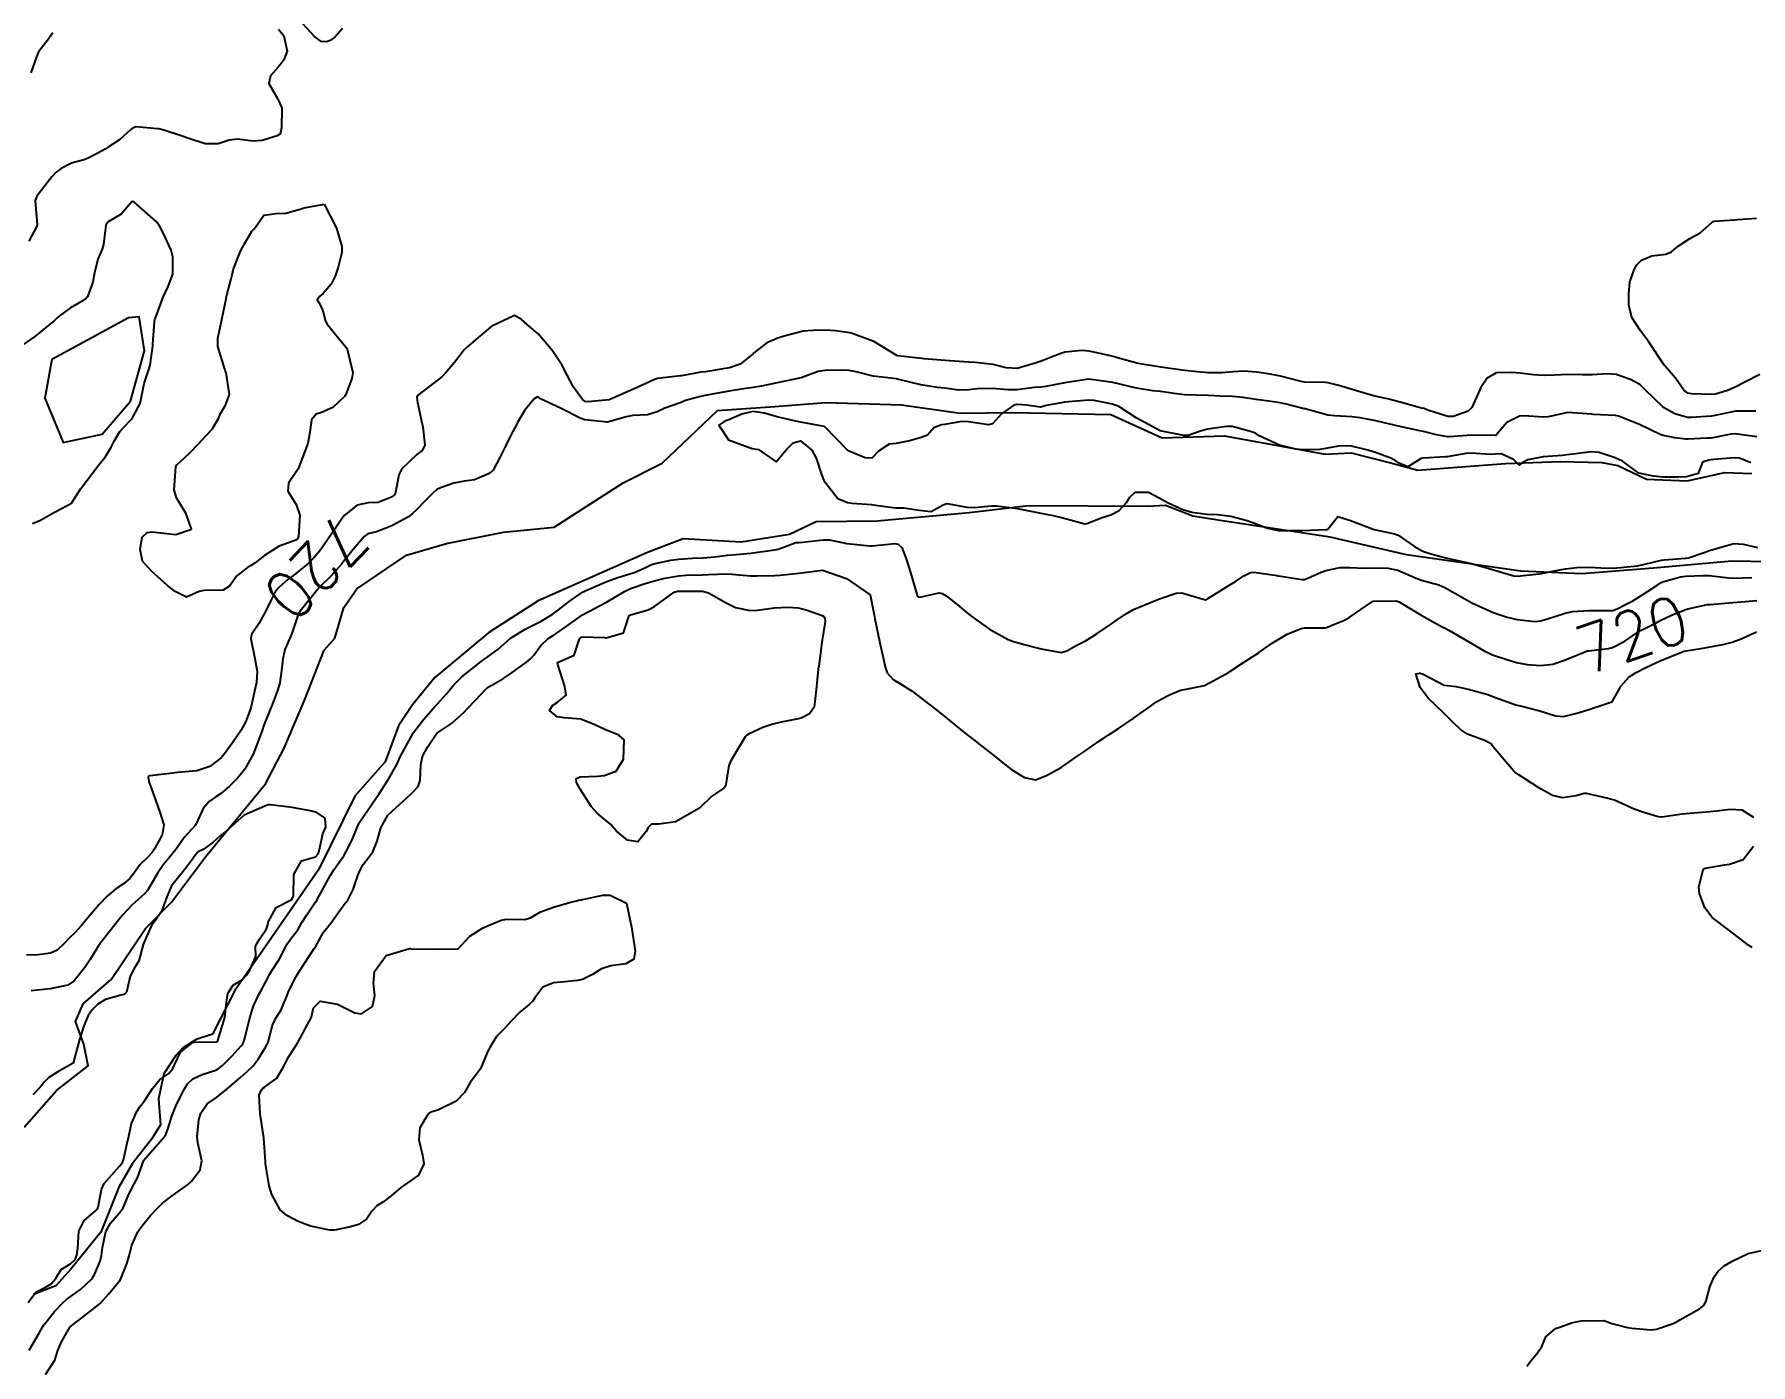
# Model space of a CAD drawing. Header units: metres. Extents: x 318500 to 325275, y 7408834 to 7428799.
# Drawn here: x 320944.4 to 321087.6, y 7415251.9 to 7415363 of the extents above; entities that cross this region are included whole.
import ezdxf
from ezdxf.enums import TextEntityAlignment as Align

# ---------------------------------------------------------------- set-up
doc = ezdxf.new("R2010")
doc.units = ezdxf.units.M
doc.header["$MEASUREMENT"] = 0
for name, color, linetype in [('Cotas', 45, 'Continuous'), ('Curvas de Nivel 1m', 11, 'Continuous'), ('Curvas de Nivel 5m', 15, 'Continuous'), ('Hidrografia', 140, 'Continuous'), ('Vias Primárias', 230, 'Continuous')]:
    doc.layers.add(name, color=color, linetype=linetype)
doc.styles.add('Style-STANDARD', font='STANDARD.shx')

msp = doc.modelspace()

# ---------------------------------------------------------------- linework, layer by layer
at = {"layer": 'Curvas de Nivel 1m', "flags": 128}
for points, elevation in [([(320970.06, 7415363.5), (320969.47, 7415362.82), (320969.05, 7415362.51), (320968.73, 7415362.4), (320968.3, 7415362.41), (320967.74, 7415362.84), (320966.75, 7415363.89)], 721), ([(320964.74, 7415363.46), (320965.17, 7415362.88), (320965.45, 7415361.61), (320965.18, 7415360.88), (320964.98, 7415360.61), (320964.7, 7415360.28), (320964.05, 7415359.54), (320963.92, 7415358.9), (320964.66, 7415357.66), (320965.01, 7415356.88), (320964.97, 7415355.22), (320964.92, 7415354.89), (320964.85, 7415354.67), (320964.62, 7415354.54), (320963.36, 7415354.16), (320962.62, 7415354.1), (320961.3, 7415354.25), (320960.62, 7415354.17), (320959.69, 7415353.88), (320958.61, 7415353.88), (320957.32, 7415354.28), (320956.62, 7415354.55), (320955.17, 7415355.01), (320954.73, 7415355.12), (320954.63, 7415355.14), (320952.86, 7415355.28), (320952.63, 7415355.22), (320952.52, 7415355.16), (320952.39, 7415355.05), (320951.45, 7415354.22), (320950.61, 7415353.64), (320950.25, 7415353.43), (320949.6, 7415353.08), (320948.96, 7415352.73), (320948.59, 7415352.57), (320947.45, 7415352.25), (320946.58, 7415351.82), (320946.18, 7415351.52), (320945.82, 7415351.13), (320944.55, 7415349.5), (320944.41, 7415349.15), (320944.53, 7415347.77), (320944.59, 7415347.15), (320944.58, 7415347.09), (320944.52, 7415346.94), (320943.9, 7415345.75)], 721), ([(320945.9, 7415363.14), (320945.41, 7415362.46), (320944.71, 7415361.56), (320944.52, 7415361.15), (320944.06, 7415359.79)], 722), ([(321088.38, 7415334.62), (321087.08, 7415333.95), (321086.37, 7415333.59), (321085.68, 7415333.27), (321084.67, 7415332.98), (321084.36, 7415332.95), (321082.68, 7415332.99), (321082.37, 7415333.06), (321082.04, 7415333.31), (321081.35, 7415334.3), (321080.44, 7415335.34), (321080.39, 7415335.4), (321079.09, 7415337.36), (321078.43, 7415338.25), (321077.7, 7415339.38), (321077.43, 7415340.41), (321077.43, 7415341.38), (321077.54, 7415342.32), (321077.9, 7415343.38), (321078.12, 7415343.76), (321078.51, 7415344.17), (321079.35, 7415344.52), (321080.52, 7415344.65), (321081, 7415344.85), (321081.55, 7415345.32), (321082.54, 7415345.98), (321083.4, 7415346.45), (321084.35, 7415347.29), (321084.46, 7415347.39), (321084.55, 7415347.41), (321086.3, 7415347.52), (321086.55, 7415347.55), (321088.11, 7415347.68)], 721), ([(321088.13, 7415329.42), (321086.32, 7415329.65), (321085.95, 7415329.63), (321084.31, 7415329.31), (321084.29, 7415329.31), (321083.96, 7415329.29), (321082.4, 7415329.22), (321082.31, 7415329.21), (321082.21, 7415329.21), (321081.28, 7415329.33), (321080.31, 7415329.51), (321080.05, 7415329.61), (321078.33, 7415330.45), (321076.59, 7415331.13), (321076.34, 7415331.19), (321074.48, 7415331.28), (321074.34, 7415331.29), (321072.34, 7415331.45), (321070.71, 7415331.09), (321070.33, 7415331.06), (321068.68, 7415331.15), (321068.33, 7415331.13), (321067.25, 7415330.6), (321066.34, 7415329.53), (321066.31, 7415329.52), (321064.32, 7415329.54), (321062.48, 7415329.4), (321062.31, 7415329.41), (321061.38, 7415329.59), (321060.31, 7415329.85), (321060, 7415329.92), (321058.32, 7415330.28), (321057.49, 7415330.48), (321056.33, 7415330.74), (321055.02, 7415330.99), (321054.33, 7415331.07), (321052.89, 7415331.15), (321052.33, 7415331.23), (321050.42, 7415331.74), (321050.36, 7415331.76), (321050.34, 7415331.76), (321048.74, 7415332.16), (321048.34, 7415332.25), (321047.78, 7415332.34), (321046.35, 7415332.52), (321045.22, 7415332.68), (321044.35, 7415332.77), (321043.32, 7415332.81), (321042.35, 7415332.85), (321041.32, 7415332.89), (321040.35, 7415332.93), (321039.5, 7415333.03), (321038.35, 7415333.19), (321037.7, 7415333.26), (321036.36, 7415333.47), (321034.36, 7415333.95), (321032.36, 7415334.22), (321032.14, 7415334.21), (321030.9, 7415334), (321030.36, 7415333.91), (321028.77, 7415333.61), (321028.36, 7415333.56), (321027.84, 7415333.52), (321026.35, 7415333.34), (321025.6, 7415333.32), (321024.35, 7415333.44), (321023.04, 7415333.42), (321022.35, 7415333.32), (321021.53, 7415333.3), (321020.35, 7415333.46), (321019.74, 7415333.54), (321018.36, 7415333.75), (321016.52, 7415334.19), (321016.36, 7415334.23), (321016.31, 7415334.24), (321014.36, 7415334.47), (321012.95, 7415334.83), (321012.37, 7415334.96), (321011.65, 7415334.98), (321010.37, 7415334.95), (321009.78, 7415334.87), (321008.36, 7415334.34), (321008.33, 7415334.33), (321008.22, 7415334.3), (321006.36, 7415333.92), (321005.04, 7415333.65), (321004.35, 7415333.54), (321003.38, 7415333.39), (321002.35, 7415333.23), (321000.92, 7415332.98), (321000.34, 7415332.87), (320999.96, 7415332.79), (320998.7, 7415332.43), (320998.44, 7415332.33), (320998.34, 7415332.29), (320996.98, 7415331.8), (320996.33, 7415331.5), (320995.53, 7415331.26), (320994.32, 7415331.18), (320993.74, 7415331.07), (320992.31, 7415330.65), (320992.19, 7415330.64), (320990.31, 7415330.83), (320989.9, 7415330.96), (320988.33, 7415331.77), (320986.59, 7415332.59), (320986.45, 7415332.69), (320986.34, 7415332.76), (320986.07, 7415332.59), (320985.3, 7415331.63), (320984.69, 7415330.61), (320984.56, 7415330.36), (320984.3, 7415329.85), (320983.87, 7415329.04), (320983.67, 7415328.63), (320983.21, 7415327.69), (320982.66, 7415326.64), (320982.46, 7415326.44), (320982.26, 7415326.32), (320981.09, 7415325.82), (320980.25, 7415325.7), (320979.38, 7415325.54), (320978.24, 7415325.16), (320977.94, 7415325), (320977.62, 7415324.71), (320976.92, 7415324.01), (320976.21, 7415323.3), (320975.93, 7415323), (320975.59, 7415322.73), (320974.19, 7415321.98), (320972.91, 7415321.49), (320972.19, 7415321.31), (320971.88, 7415321.09), (320971.62, 7415320.79), (320970.96, 7415320), (320970.15, 7415318.99), (320970.07, 7415318.88), (320970.01, 7415318.8), (320969.14, 7415317.81), (320968.12, 7415316.83), (320966.53, 7415314.85), (320966.38, 7415314.57), (320966.08, 7415313.67), (320965.88, 7415313.06), (320965.8, 7415312.86), (320965.27, 7415311.65), (320965.09, 7415310.87), (320964.99, 7415309.91), (320964.84, 7415308.87), (320964.64, 7415308.24), (320964.14, 7415306.88), (320964.1, 7415306.77), (320963.98, 7415306.51), (320963.52, 7415305.33), (320963.36, 7415304.89), (320963.04, 7415303.99), (320962.61, 7415302.9), (320961.92, 7415301.65), (320961.6, 7415301.23), (320961.32, 7415300.92), (320960.62, 7415300.21), (320959.89, 7415299.6), (320959.49, 7415299.34), (320958.94, 7415298.95), (320958.44, 7415298.39), (320957.86, 7415297.11), (320957.77, 7415296.96), (320956.86, 7415295.96), (320956.18, 7415294.98), (320956.03, 7415294.78), (320955.82, 7415294.53), (320955.13, 7415293.69), (320954.66, 7415293.01), (320953.79, 7415291.54), (320953.56, 7415291.24), (320953.31, 7415291.02), (320952.5, 7415290.3), (320951.75, 7415289.49), (320951.39, 7415289.05), (320950.66, 7415288.13), (320949.81, 7415287.07), (320949.78, 7415287.01), (320949.72, 7415286.91), (320949.02, 7415285.76), (320948.56, 7415285.09), (320947.68, 7415283.99), (320947.15, 7415283.63), (320945.67, 7415283.32), (320944.1, 7415283.14)], 719), ([(321087.64, 7415327.24), (321086.67, 7415327.63), (321086.29, 7415327.67), (321084.53, 7415327.53), (321084.29, 7415327.5), (321084.11, 7415327.47), (321083.59, 7415327.3), (321083.24, 7415326.34), (321082.27, 7415326.08), (321081.56, 7415326.03), (321080.27, 7415326.05), (321079.5, 7415326.13), (321078.28, 7415326.37), (321076.92, 7415327.38), (321076.29, 7415327.67), (321074.98, 7415328.09), (321074.3, 7415328.15), (321072.81, 7415327.96), (321072.29, 7415327.9), (321071.88, 7415327.86), (321070.29, 7415327.74), (321069, 7415327.49), (321068.55, 7415327.23), (321068.28, 7415327.05), (321067.83, 7415327.51), (321066.78, 7415328), (321066.29, 7415327.97), (321065.88, 7415327.94), (321064.29, 7415328.04), (321063.83, 7415328.01), (321062.28, 7415327.75), (321062.14, 7415327.73), (321060.28, 7415327.64), (321060.26, 7415327.63), (321060.11, 7415327.61), (321059, 7415326.9), (321058.28, 7415327.21), (321058.03, 7415327.39), (321057.58, 7415327.64), (321056.29, 7415328.1), (321055.67, 7415328.29), (321054.29, 7415328.62), (321053.35, 7415328.65), (321052.29, 7415328.45), (321051.65, 7415328.36), (321050.29, 7415328.33), (321049.65, 7415328.38), (321048.29, 7415328.7), (321046.6, 7415329.49), (321046.31, 7415329.68), (321046.05, 7415329.79), (321044.32, 7415330.26), (321043.86, 7415330.28), (321042.31, 7415330.05), (321042.15, 7415330.02), (321041.61, 7415329.86), (321040.65, 7415329.52), (321040.3, 7415329.52), (321038.31, 7415329.9), (321036.33, 7415330.99), (321034.86, 7415331.94), (321034.34, 7415332.13), (321032.81, 7415332.44), (321032.34, 7415332.46), (321030.68, 7415332.34), (321030.34, 7415332.3), (321030.1, 7415332.26), (321028.81, 7415332.03), (321028.45, 7415331.92), (321028.34, 7415331.9), (321027.18, 7415332.05), (321026.38, 7415332.1), (321026.34, 7415332.1), (321026.12, 7415332.06), (321025.07, 7415331.33), (321024.32, 7415330.5), (321023.99, 7415330.42), (321022.32, 7415330.66), (321021.76, 7415330.68), (321020.31, 7415330.44), (321020.06, 7415330.4), (321019.42, 7415330.15), (321018.91, 7415329.55), (321018.3, 7415329.34), (321017.4, 7415329.08), (321016.29, 7415328.86), (321015.69, 7415328.79), (321014.8, 7415328.21), (321014.27, 7415327.62), (321013.69, 7415327.65), (321012.28, 7415328.25), (321010.31, 7415330.27), (321008.31, 7415330.63), (321007.91, 7415330.72), (321006.32, 7415331.07), (321005.29, 7415331.38), (321004.33, 7415331.53), (321003.4, 7415331.29), (321002.32, 7415330.82), (321001.99, 7415330.71), (321001.48, 7415330.39), (321002.29, 7415329.16), (321004.19, 7415328.45), (321004.28, 7415328.44), (321004.8, 7415328.34), (321006.27, 7415327.33), (321007.1, 7415328.32), (321007.68, 7415328.91), (321008.29, 7415329.08), (321009.25, 7415328.29), (321009.61, 7415327.62), (321010.05, 7415326.27), (321010.25, 7415325.77), (321011.41, 7415324.26), (321012.23, 7415323.92), (321012.6, 7415323.86), (321014.22, 7415323.76), (321014.75, 7415323.68), (321016.22, 7415323.48), (321016.93, 7415323.47), (321018.22, 7415323.28), (321019.2, 7415323.17), (321020.22, 7415323.73), (321020.53, 7415323.83), (321022.22, 7415323.55), (321022.82, 7415323.51), (321024.22, 7415323.66), (321024.65, 7415323.66), (321026.22, 7415323.44), (321026.96, 7415323.31), (321028.22, 7415323.07), (321029.4, 7415322.83), (321030.21, 7415322.65), (321032.04, 7415322.15), (321032.2, 7415322.16), (321033.49, 7415322.68), (321034.21, 7415322.9), (321034.91, 7415323.25), (321035.51, 7415323.94), (321035.8, 7415324.37), (321036.24, 7415324.8), (321037.36, 7415324.8), (321038.24, 7415324.33), (321038.99, 7415323.89), (321040.22, 7415323.33), (321040.97, 7415323.11), (321042.22, 7415322.96), (321043.14, 7415322.92), (321044.21, 7415322.78), (321045.58, 7415322.43), (321046.21, 7415322.2), (321047.28, 7415321.78), (321048.2, 7415321.59), (321050.04, 7415321.59), (321050.2, 7415321.59), (321052.16, 7415321.68), (321052.2, 7415321.68), (321052.23, 7415321.68), (321052.31, 7415321.71), (321053.16, 7415322.76), (321054.21, 7415322.42), (321056.2, 7415321.66), (321057.89, 7415321.32), (321058.2, 7415321.19), (321059.56, 7415320.24), (321060.18, 7415319.88), (321060.38, 7415319.81), (321061.02, 7415319.6), (321062.18, 7415319.3), (321062.53, 7415319.22), (321064.17, 7415318.87), (321065.08, 7415318.62), (321066.16, 7415318.3), (321067.85, 7415317.81), (321068.15, 7415317.77), (321069.69, 7415317.94), (321070.16, 7415318.01), (321071.38, 7415318.24), (321072.16, 7415318.38), (321073.11, 7415318.49), (321074.17, 7415318.54), (321075.11, 7415318.46), (321076.17, 7415318.43), (321077.03, 7415318.52), (321078.17, 7415318.64), (321078.77, 7415318.77), (321080.18, 7415319.1), (321080.39, 7415319.13), (321082.18, 7415319.28), (321082.21, 7415319.28), (321082.41, 7415319.31), (321083.73, 7415319.76), (321084.19, 7415319.91), (321085.24, 7415320.22), (321086.2, 7415320.49), (321087, 7415320.44), (321088.19, 7415320.16)], 718), ([(320943.93, 7415253.14), (320944.78, 7415254.62), (320945.07, 7415255.12), (320945.15, 7415255.26), (320945.3, 7415255.47), (320946.03, 7415256.39), (320946.72, 7415257.11), (320947.04, 7415257.39), (320947.33, 7415257.6), (320948.2, 7415258.22), (320949.12, 7415259.07), (320949.22, 7415259.2), (320949.36, 7415259.48), (320949.84, 7415260.59), (320949.97, 7415261.06), (320950.05, 7415261.73), (320950.33, 7415263.06), (320950.72, 7415263.75), (320951.42, 7415264.59), (320951.63, 7415264.83), (320951.76, 7415265.04), (320952.26, 7415266.22), (320952.69, 7415267.03), (320952.95, 7415267.54), (320953.48, 7415269.02), (320955.23, 7415270.99), (320955.33, 7415271.17), (320955.52, 7415271.68), (320955.84, 7415272.68), (320955.93, 7415272.98), (320956.21, 7415273.65), (320956.88, 7415274.97), (320957.14, 7415275.4), (320957.57, 7415275.81), (320958.37, 7415276.16), (320959.58, 7415276.57), (320959.81, 7415276.72), (320960.05, 7415276.93), (320960.83, 7415277.69), (320961.61, 7415278.57), (320961.77, 7415278.76), (320961.84, 7415278.91), (320961.92, 7415279.2), (320962.33, 7415280.9), (320962.65, 7415281.9), (320963.13, 7415282.89), (320963.32, 7415283.24), (320963.69, 7415283.97), (320964, 7415284.58), (320964.19, 7415284.88), (320964.8, 7415285.78), (320965.35, 7415286.86), (320965.48, 7415287.11), (320965.73, 7415287.46), (320966.34, 7415288.25), (320966.69, 7415288.85), (320967.09, 7415289.51), (320967.77, 7415290.49), (320967.92, 7415290.69), (320968, 7415290.83), (320968.24, 7415291.27), (320969.08, 7415292.81), (320969.35, 7415293.26), (320969.82, 7415293.92), (320970.19, 7415294.43), (320970.39, 7415294.79), (320970.87, 7415295.76), (320971.31, 7415296.79), (320971.47, 7415297.18), (320971.87, 7415297.8), (320972.56, 7415298.77), (320973.1, 7415299.56), (320973.86, 7415300.75), (320973.88, 7415300.78), (320973.91, 7415300.84), (320974.61, 7415302.06), (320974.92, 7415302.74), (320975.96, 7415304.66), (320975.98, 7415304.7), (320976, 7415304.72), (320976.86, 7415305.83), (320977.62, 7415306.7), (320977.79, 7415306.9), (320978, 7415307.12), (320978.76, 7415307.94), (320979.34, 7415308.68), (320980.03, 7415309.36), (320981.64, 7415310.65), (320981.86, 7415310.82), (320982.04, 7415310.94), (320983.05, 7415311.64), (320984.07, 7415312.56), (320984.1, 7415312.59), (320984.14, 7415312.62), (320985.33, 7415313.36), (320986.09, 7415313.73), (320986.66, 7415314.01), (320987.57, 7415314.57), (320988.1, 7415314.97), (320988.99, 7415315.67), (320990.12, 7415316.43), (320990.32, 7415316.54), (320991.56, 7415317.09), (320992.13, 7415317.32), (320992.98, 7415317.65), (320994.14, 7415318.01), (320994.5, 7415318.12), (320995.32, 7415318.47), (320995.87, 7415318.74), (320996.16, 7415318.83), (320997.49, 7415319.11), (320998.16, 7415319.2), (320999.3, 7415319.27), (321000.16, 7415319.3), (321001.16, 7415319.39), (321002.17, 7415319.52), (321002.94, 7415319.59), (321004.17, 7415319.7), (321004.74, 7415319.78), (321006.17, 7415319.98), (321006.45, 7415320.04), (321007.18, 7415320.31), (321007.91, 7415320.58), (321008.18, 7415320.6), (321008.49, 7415320.61), (321010.19, 7415320.82), (321010.73, 7415320.81), (321012.18, 7415320.5), (321014.08, 7415320.32), (321014.18, 7415320.32), (321014.28, 7415320.32), (321016.18, 7415320.49), (321016.46, 7415320.46), (321016.77, 7415320.18), (321017.13, 7415319.21), (321017.46, 7415318.17), (321018.01, 7415316.27), (321018.04, 7415316.16), (321018.06, 7415316.1), (321018.12, 7415316.05), (321018.25, 7415316.02), (321018.87, 7415316.15), (321019.87, 7415316.39), (321020.12, 7415316.34), (321020.47, 7415316.13), (321021.39, 7415315.4), (321022.11, 7415314.81), (321022.5, 7415314.5), (321023.03, 7415314.1), (321024.09, 7415313.36), (321025.65, 7415312.49), (321026.07, 7415312.32), (321027.07, 7415312.04), (321028.07, 7415311.8), (321028.38, 7415311.71), (321030.06, 7415311.41), (321030.52, 7415311.54), (321031.3, 7415311.99), (321031.81, 7415312.25), (321032.08, 7415312.39), (321033.06, 7415312.99), (321034.1, 7415313.68), (321034.26, 7415313.79), (321034.49, 7415313.95), (321035.44, 7415314.6), (321036.11, 7415314.99), (321037.98, 7415315.76), (321038.12, 7415315.82), (321038.34, 7415315.9), (321039.65, 7415316.36), (321040.13, 7415316.38), (321041.91, 7415315.85), (321042.12, 7415315.81), (321042.23, 7415315.85), (321043.38, 7415316.59), (321044.14, 7415317.04), (321044.62, 7415317.34), (321045.31, 7415317.8), (321045.86, 7415318.09), (321046.15, 7415318.11), (321048.1, 7415317.82), (321048.15, 7415317.81), (321048.39, 7415317.77), (321050.15, 7415317.49), (321050.37, 7415317.51), (321050.89, 7415317.73), (321051.77, 7415318.1), (321052.16, 7415318.25), (321053.36, 7415318.5), (321054.16, 7415318.49), (321055.38, 7415318.45), (321056.16, 7415318.48), (321057.35, 7415318.45), (321058.16, 7415318.28), (321059.7, 7415317.61), (321060.15, 7415317.44), (321061.59, 7415317.04), (321062.14, 7415316.81), (321062.93, 7415316.36), (321064.13, 7415315.66), (321064.34, 7415315.55), (321066.12, 7415314.75), (321067.28, 7415314.34), (321068.11, 7415314.16), (321069.59, 7415314), (321070.11, 7415314.05), (321071.19, 7415314.38), (321072.12, 7415314.7), (321072.74, 7415314.82), (321074.12, 7415314.92), (321074.62, 7415314.92), (321076.12, 7415314.92), (321076.48, 7415315.04), (321077.1, 7415315.38), (321077.78, 7415315.73), (321078.14, 7415315.93), (321079.85, 7415317.05), (321080.15, 7415317.24), (321080.37, 7415317.34), (321081.75, 7415317.73), (321082.16, 7415317.78), (321083.62, 7415317.84), (321084.16, 7415317.82), (321085.79, 7415317.63), (321086.16, 7415317.62), (321087.72, 7415317.67)], 719), ([(321087.89, 7415297.62), (321086.89, 7415298.23), (321085.9, 7415298.29), (321084.78, 7415298.16), (321083.9, 7415298.07), (321083.17, 7415298.02), (321081.9, 7415297.89), (321080.21, 7415297.65), (321079.89, 7415297.67), (321078.6, 7415298.06), (321077.9, 7415298.31), (321076.24, 7415299.06), (321075.91, 7415299.17), (321075.72, 7415299.21), (321074.87, 7415299.41), (321073.91, 7415299.63), (321073.71, 7415299.62), (321073.04, 7415299.43), (321071.91, 7415299.27), (321071.06, 7415299.46), (321069.92, 7415300.11), (321068.25, 7415301.18), (321067.94, 7415301.41), (321067.85, 7415301.5), (321067.18, 7415302.28), (321066.12, 7415303.53), (321066.06, 7415303.62), (321065.97, 7415303.74), (321065.49, 7415304.02), (321063.98, 7415304.58), (321063.4, 7415304.97), (321062.79, 7415305.57), (321062, 7415306.33), (321060.69, 7415307.6), (321060.03, 7415308.48), (321059.67, 7415309.61), (321059.97, 7415309.69), (321060.05, 7415309.67), (321060.09, 7415309.65), (321060.23, 7415309.61), (321062.04, 7415308.68), (321063.04, 7415308.56), (321064.03, 7415308.35), (321065.67, 7415307.89), (321066.02, 7415307.76), (321066.61, 7415307.52), (321068.01, 7415307.03), (321068.62, 7415306.88), (321070.01, 7415306.54), (321071.33, 7415306.12), (321072, 7415306.05), (321073.11, 7415306.33), (321074.01, 7415306.61), (321074.61, 7415306.81), (321076.02, 7415307.27), (321076.09, 7415307.32), (321076.12, 7415307.39), (321076.8, 7415308.62), (321077.48, 7415309.38), (321077.82, 7415309.6), (321078.05, 7415309.72), (321078.85, 7415310.15), (321080.06, 7415310.72), (321081.55, 7415311.32), (321081.92, 7415311.46), (321082.07, 7415311.5), (321083.61, 7415311.76), (321084.08, 7415311.84), (321085.28, 7415312.07), (321086.08, 7415312.26), (321086.81, 7415312.53), (321088.1, 7415313.12)], 721), ([(320943.83, 7415257.14), (320944.47, 7415257.99), (320945.34, 7415258.44), (320945.77, 7415258.69), (320946.11, 7415259.11), (320946.59, 7415259.88), (320947.37, 7415260.37), (320947.75, 7415260.72), (320947.91, 7415261.09), (320947.97, 7415261.67), (320948.06, 7415263.09), (320948.52, 7415263.98), (320949.43, 7415264.75), (320949.59, 7415264.91), (320949.67, 7415265.07), (320949.95, 7415266.57), (320950.18, 7415267.06), (320951.47, 7415268.5), (320951.7, 7415268.81), (320951.78, 7415269.04), (320952.09, 7415270.44), (320952.24, 7415271.03), (320952.47, 7415272.08), (320952.87, 7415273.03), (320953.13, 7415273.44), (320953.55, 7415273.97), (320954.22, 7415275.01), (320954.83, 7415275.74), (320955.58, 7415276.25), (320955.9, 7415276.67), (320956.04, 7415276.98), (320956.56, 7415278.02), (320957.62, 7415278.86), (320957.7, 7415278.88), (320959.62, 7415278.9), (320959.64, 7415278.92), (320959.66, 7415278.94), (320959.68, 7415279), (320960.26, 7415280.93), (320960.39, 7415282.2), (320960.51, 7415282.93), (320960.96, 7415283.64), (320961.69, 7415284.08), (320962.09, 7415284.5), (320962.34, 7415284.9), (320962.84, 7415286.02), (320962.81, 7415286.89), (320963.14, 7415287.48), (320963.74, 7415288.33), (320963.86, 7415288.77), (320963.88, 7415288.88), (320964.53, 7415290.12), (320965.78, 7415290.74), (320965.84, 7415290.79), (320965.88, 7415290.86), (320965.99, 7415291.07), (320966.02, 7415292.86), (320966.64, 7415294.02), (320967.82, 7415294.34), (320968.05, 7415294.6), (320968.12, 7415294.83), (320968.43, 7415296.25), (320968.67, 7415296.82), (320968.63, 7415297.58), (320967.87, 7415298.06), (320967.24, 7415298.21), (320965.88, 7415298.46), (320964.07, 7415298.69), (320963.88, 7415298.68), (320963.58, 7415298.58), (320961.87, 7415297.81), (320960.86, 7415296.93), (320960.33, 7415296.45), (320959.85, 7415296.09), (320959.25, 7415295.54), (320958.44, 7415294.95), (320958.02, 7415294.76), (320957.82, 7415294.54), (320957.17, 7415293.61), (320956.65, 7415292.98), (320955.79, 7415291.91), (320955.41, 7415291), (320954.97, 7415289.79), (320954.44, 7415289.01), (320954.14, 7415288.62), (320953.73, 7415287.74), (320953.51, 7415287.23), (320953.44, 7415287.02), (320953.06, 7415285.67), (320952.69, 7415285.03), (320952.35, 7415284.37), (320952.05, 7415283.04), (320951.85, 7415282.86), (320951.67, 7415282.81), (320950.29, 7415282.43), (320949.65, 7415282.05), (320949.17, 7415281.56), (320948.84, 7415281.08), (320948.49, 7415280.22), (320948.13, 7415279.09), (320947.59, 7415277.1), (320946.3, 7415276.39), (320945.57, 7415275.93), (320945.16, 7415275.53), (320944.86, 7415275.13), (320944.22, 7415274.47)], 718), ([(321087.75, 7415286.78), (321087.45, 7415286.93), (321087.08, 7415287.24), (321085.77, 7415288.26), (321084.41, 7415289.28), (321083.79, 7415290.07), (321083.34, 7415291.29), (321083.29, 7415291.82), (321083.64, 7415293.29), (321083.75, 7415293.37), (321083.83, 7415293.39), (321085.43, 7415293.67), (321085.84, 7415293.74), (321086.98, 7415294.11), (321087.86, 7415295.23)], 721), ([(321068.93, 7415251.82), (321069.28, 7415252.29), (321069.83, 7415252.92), (321070.19, 7415253.46), (321070.52, 7415254.25), (321071.32, 7415254.95), (321071.68, 7415255.08), (321072.66, 7415255.43), (321073.2, 7415255.55), (321073.33, 7415255.57), (321073.5, 7415255.59), (321075.33, 7415255.62), (321075.52, 7415255.58), (321076.03, 7415255.38), (321077.33, 7415255.03), (321077.7, 7415254.98), (321079.32, 7415254.86), (321079.75, 7415254.9), (321080.99, 7415255.32), (321081.33, 7415255.47), (321081.71, 7415255.68), (321083.34, 7415256.59), (321083.73, 7415256.9), (321083.89, 7415257.27), (321084.21, 7415258.43), (321084.57, 7415259.27), (321084.9, 7415259.75), (321085.39, 7415260.18), (321086.07, 7415260.57), (321087.41, 7415261.23), (321089.41, 7415261.66)], 721)]:
    msp.add_lwpolyline(points, dxfattribs=dict(at, elevation=elevation))
at = {"layer": 'Curvas de Nivel 1m', "elevation": 721, "flags": 128}
for points in [[(320968.55, 7415348.83), (320969.58, 7415346.82), (320970.03, 7415345.29), (320970.02, 7415344.81), (320969.72, 7415343.58), (320969.46, 7415342.82), (320969.12, 7415342.16), (320968.45, 7415341.37), (320968.15, 7415341.13), (320967.97, 7415340.84), (320968.14, 7415340.54), (320968.43, 7415339.92), (320968.66, 7415339.06), (320968.78, 7415338.82), (320970.39, 7415336.86), (320970.43, 7415336.8), (320970.45, 7415336.73), (320970.93, 7415334.79), (320970.86, 7415334.29), (320970.34, 7415332.94), (320970.26, 7415332.8), (320969.27, 7415331.87), (320968.32, 7415331.45), (320967.87, 7415331.29), (320967.49, 7415330.84), (320967.35, 7415329.79), (320967.17, 7415328.85), (320966.52, 7415327.11), (320966.44, 7415326.86), (320966.38, 7415326.74), (320966.26, 7415326.56), (320965.57, 7415325.53), (320965.5, 7415324.87), (320966.21, 7415323.75), (320966.52, 7415322.86), (320966.39, 7415321.07), (320966.28, 7415320.86), (320966.24, 7415320.8), (320966.18, 7415320.77), (320964.78, 7415320.27), (320964.17, 7415319.89), (320963.55, 7415319.5), (320962.78, 7415318.9), (320962.4, 7415318.65), (320962.14, 7415318.49), (320961.24, 7415317.81), (320960.63, 7415316.93), (320960.12, 7415316.62), (320958.49, 7415316.58), (320958.11, 7415316.5), (320957.06, 7415316.02), (320956.11, 7415316.49), (320955.46, 7415317), (320954.14, 7415318.18), (320953.39, 7415319.03), (320953.19, 7415320), (320953.35, 7415321.03), (320953.78, 7415321.42), (320954.18, 7415321.49), (320955.88, 7415321.29), (320956.17, 7415321.26), (320957.46, 7415321.69), (320957.02, 7415322.98), (320956.22, 7415324.32), (320956.02, 7415324.99), (320956.17, 7415326.91), (320956.19, 7415326.99), (320956.22, 7415327.02), (320956.25, 7415327.06), (320957.25, 7415327.99), (320958.18, 7415328.96), (320958.23, 7415329.02), (320958.28, 7415329.07), (320959.19, 7415330.06), (320959.71, 7415330.95), (320959.89, 7415331.37), (320960.32, 7415332.05), (320960.65, 7415332.94), (320960.36, 7415334.74), (320960.29, 7415334.94), (320960.24, 7415335.06), (320959.68, 7415336.95), (320959.68, 7415337.66), (320959.94, 7415338.94), (320960.02, 7415339.34), (320960.36, 7415340.94), (320960.37, 7415341.01), (320960.45, 7415341.36), (320960.79, 7415342.61), (320960.86, 7415342.93), (320960.97, 7415343.43), (320961.55, 7415344.92), (320961.89, 7415345.53), (320962.51, 7415346.57), (320962.67, 7415346.76), (320962.8, 7415346.91), (320963.51, 7415347.92), (320964.54, 7415348.05), (320965.33, 7415348.09), (320966.54, 7415348.43), (320966.88, 7415348.52)], [(321000.12, 7415316.52), (321000.63, 7415316.39), (321002.11, 7415315.54), (321002.89, 7415315.15), (321004.11, 7415314.91), (321004.71, 7415314.95), (321006.11, 7415315.13), (321007.24, 7415315.18), (321008.11, 7415315.12), (321008.78, 7415314.96), (321010.1, 7415314.49), (321010.25, 7415314.41), (321010.34, 7415314.27), (321010.36, 7415314), (321010.07, 7415312.27), (321009.86, 7415310.45), (321009.83, 7415310.27), (321009.78, 7415310.02), (321009.62, 7415308.28), (321009.44, 7415306.84), (321009.06, 7415306.28), (321008.35, 7415305.93), (321007.98, 7415305.83), (321006.7, 7415305.59), (321005.98, 7415305.41), (321005.16, 7415305.15), (321003.96, 7415304.59), (321003.82, 7415304.49), (321003.69, 7415304.35), (321003.26, 7415303.67), (321002.49, 7415302.37), (321002.33, 7415301.97), (321002.06, 7415300.38), (321002.04, 7415300.25), (321001.91, 7415300.07), (321000.89, 7415299.4), (320999.88, 7415298.4), (320997.87, 7415297.25), (320996.48, 7415297.07), (320995.87, 7415297.07), (320995.57, 7415296.75), (320995.43, 7415296.46), (320994.73, 7415295.59), (320993.85, 7415295.73), (320992.94, 7415296.49), (320992.44, 7415297.07), (320991.87, 7415297.54), (320991.34, 7415297.99), (320990.87, 7415298.53), (320989.9, 7415300), (320989.61, 7415300.54), (320989.57, 7415300.89), (320989.92, 7415301.03), (320991.35, 7415301.09), (320991.92, 7415301.14), (320992.92, 7415301.5), (320993.53, 7415302.49), (320993.58, 7415304.11), (320993.15, 7415304.49), (320991.97, 7415304.98), (320991.13, 7415305.36), (320989.98, 7415305.83), (320988.58, 7415305.96), (320987.98, 7415306.04), (320987.35, 7415306.57), (320987.59, 7415306.97), (320988, 7415307.24), (320988.74, 7415307.83), (320988.62, 7415308.55), (320988.04, 7415310.39), (320988.01, 7415310.53), (320988.02, 7415310.56), (320989.42, 7415311.18), (320989.86, 7415312.54), (320989.95, 7415312.66), (320990.07, 7415312.71), (320991.94, 7415312.65), (320992.07, 7415312.64), (320993.53, 7415313.04), (320994.01, 7415314.48), (320994.1, 7415314.55), (320995.6, 7415314.97), (320996.11, 7415315.24), (320997.75, 7415316.44), (320998.04, 7415316.52), (320998.12, 7415316.53), (321000, 7415316.52)], [(320993.78, 7415290.48), (320994.2, 7415288.48), (320994.29, 7415287.93), (320994.49, 7415286.47), (320994.39, 7415285.8), (320993.71, 7415285.4), (320992.46, 7415285.25), (320991.7, 7415285), (320990.93, 7415284.52), (320990.12, 7415284.11), (320989.69, 7415284.02), (320988.36, 7415283.89), (320987.69, 7415283.82), (320986.79, 7415283.47), (320986.13, 7415282.58), (320985.95, 7415282.3), (320985.66, 7415282), (320984.88, 7415281.37), (320984.16, 7415280.61), (320983.63, 7415280.04), (320982.93, 7415279.33), (320982.47, 7415278.63), (320982.18, 7415278.07), (320981.59, 7415276.64), (320980.73, 7415275.49), (320980.26, 7415274.66), (320979.55, 7415273.94), (320978.03, 7415273.18), (320977.54, 7415273.04), (320977.31, 7415272.93), (320977.12, 7415272.7), (320976.53, 7415271.71), (320976.45, 7415270.71), (320976.76, 7415269.43), (320976.85, 7415268.71), (320976.41, 7415267.77), (320975.46, 7415267.09), (320974.95, 7415266.73), (320974.14, 7415266.05), (320973.44, 7415265.52), (320972.98, 7415265.22), (320972.53, 7415264.76), (320972.09, 7415264.1), (320971.41, 7415263.65), (320970.75, 7415263.44), (320969.41, 7415263.18), (320969.03, 7415263.18), (320967.41, 7415263.5), (320966.37, 7415263.89), (320965.42, 7415264.4), (320964.86, 7415264.87), (320964.17, 7415266.15), (320963.96, 7415266.88), (320963.65, 7415268.7), (320963.64, 7415268.88), (320963.51, 7415270.88), (320963.2, 7415272.89), (320963.11, 7415274.44), (320963.3, 7415274.88), (320963.42, 7415275.02), (320963.56, 7415275.12), (320964.59, 7415275.86), (320965.19, 7415276.86), (320965.31, 7415277.14), (320965.6, 7415277.67), (320966.08, 7415278.39), (320966.34, 7415278.85), (320967.15, 7415280.35), (320967.43, 7415280.83), (320967.49, 7415280.99), (320967.65, 7415281.73), (320968.21, 7415282.28), (320969.66, 7415282.03), (320971.11, 7415281.32), (320971.65, 7415281.22), (320972.58, 7415281.84), (320972.77, 7415282.76), (320972.65, 7415283.8), (320972.75, 7415284.76), (320973.71, 7415286.1), (320975.68, 7415286.68), (320975.72, 7415286.68), (320975.77, 7415286.67), (320977.72, 7415286.62), (320979.72, 7415286.67), (320980.69, 7415287.71), (320981.75, 7415288.39), (320981.92, 7415288.47), (320982.32, 7415288.63), (320983.33, 7415289.05), (320983.76, 7415289.14), (320985.26, 7415289.1), (320985.76, 7415289.24), (320986.59, 7415289.75), (320987.77, 7415290.16), (320988.07, 7415290.26), (320989.1, 7415290.55), (320989.64, 7415290.68), (320989.78, 7415290.71), (320989.99, 7415290.75), (320991.79, 7415291.13), (320992.42, 7415291.14)]]:
    msp.add_lwpolyline(points, close=True, dxfattribs=at)
at = {"layer": 'Curvas de Nivel 5m', "elevation": 720, "flags": 128}
for points in [[(320944.19, 7415322.16), (320944.87, 7415322.46), (320946.03, 7415323.12), (320946.14, 7415323.18), (320946.2, 7415323.21), (320947.46, 7415323.86), (320948.23, 7415325.1), (320949.73, 7415327.08), (320949.97, 7415327.36), (320950.26, 7415327.71), (320950.77, 7415328.56), (320951.01, 7415329.06), (320951.49, 7415329.86), (320952.31, 7415330.74), (320952.46, 7415330.89), (320952.58, 7415331.04), (320953.18, 7415332.18), (320953.35, 7415333.03), (320953.52, 7415333.85), (320953.92, 7415335.02), (320954.01, 7415335.38), (320954.24, 7415337.02), (320954.25, 7415337.16), (320954.37, 7415339.02), (320954.37, 7415339.06), (320954.41, 7415339.17), (320954.91, 7415340.54), (320955.08, 7415341.01), (320955.51, 7415341.95), (320955.92, 7415343), (320955.92, 7415344.44), (320955.76, 7415345), (320955.14, 7415346.38), (320954.8, 7415347.02), (320954.53, 7415347.38), (320952.65, 7415349.04), (320952.55, 7415349.07), (320952.48, 7415349.04), (320951.59, 7415348), (320950.52, 7415347.37), (320950.38, 7415347.22), (320950.33, 7415347.07), (320950.12, 7415345.46), (320950, 7415345.08), (320949.65, 7415344.25), (320949.37, 7415343.09), (320949.23, 7415342.32), (320948.8, 7415341.09), (320948.63, 7415340.9), (320948.44, 7415340.79), (320947.37, 7415340.17), (320946.42, 7415339.48), (320946.23, 7415339.31), (320946.03, 7415339.13), (320944.4, 7415337.79), (320943.48, 7415337.16)], [(321088.04, 7415331.54), (321086.34, 7415331.54), (321086.09, 7415331.51), (321085.04, 7415331.28), (321084.47, 7415331.16), (321084.34, 7415331.13), (321082.64, 7415331.01), (321082.34, 7415331.03), (321081.28, 7415331.33), (321080.35, 7415331.86), (321078.77, 7415333.36), (321078.58, 7415333.57), (321078.37, 7415333.77), (321077.57, 7415334.19), (321076.38, 7415334.62), (321075.65, 7415334.67), (321074.38, 7415334.59), (321073.55, 7415334.6), (321072.38, 7415334.62), (321071.27, 7415334.57), (321070.38, 7415334.54), (321069.49, 7415334.6), (321068.38, 7415334.72), (321067.67, 7415334.79), (321066.38, 7415334.75), (321065.61, 7415334.31), (321065.09, 7415333.54), (321064.86, 7415333.04), (321064.34, 7415331.87), (321064.02, 7415331.55), (321062.79, 7415331.11), (321062.33, 7415331.11), (321060.74, 7415331.6), (321060.46, 7415331.73), (321060.34, 7415331.77), (321060.15, 7415331.81), (321058.35, 7415332.3), (321057.29, 7415332.58), (321056.35, 7415332.79), (321055.65, 7415332.97), (321054.36, 7415333.37), (321053.23, 7415333.7), (321052.36, 7415333.92), (321052.13, 7415333.95), (321050.36, 7415333.98), (321050.09, 7415334.02), (321048.37, 7415334.47), (321047.5, 7415334.65), (321046.38, 7415334.81), (321045.3, 7415334.89), (321044.38, 7415334.85), (321043.46, 7415334.74), (321042.37, 7415334.74), (321041.4, 7415334.84), (321040.38, 7415334.96), (321039.15, 7415335.11), (321038.38, 7415335.23), (321036.83, 7415335.48), (321036.38, 7415335.57), (321034.97, 7415335.94), (321034.39, 7415336.11), (321034.18, 7415336.16), (321032.4, 7415336.56), (321031.78, 7415336.61), (321030.4, 7415336.48), (321030.03, 7415336.38), (321029.17, 7415336.02), (321028.61, 7415335.81), (321028.39, 7415335.73), (321027.89, 7415335.55), (321026.38, 7415335.12), (321025.48, 7415335.18), (321024.38, 7415335.44), (321022.87, 7415335.61), (321022.38, 7415335.64), (321021.94, 7415335.67), (321020.38, 7415335.79), (321018.62, 7415335.93), (321018.39, 7415335.95), (321016.41, 7415336.17), (321016.39, 7415336.17), (321016.34, 7415336.19), (321014.41, 7415337.36), (321012.61, 7415338.05), (321012.42, 7415338.09), (321011.23, 7415338.26), (321010.42, 7415338.32), (321009.36, 7415338.29), (321008.49, 7415338.22), (321008.42, 7415338.21), (321006.93, 7415337.81), (321006.41, 7415337.66), (321005.49, 7415337.25), (321004.39, 7415336.4), (321004.37, 7415336.37), (321004.35, 7415336.35), (321003.28, 7415335.47), (321002.37, 7415335.18), (321001.69, 7415335.07), (321000.37, 7415334.84), (320999.98, 7415334.8), (320998.36, 7415334.51), (320998.29, 7415334.5), (320997.82, 7415334.44), (320996.36, 7415334.27), (320996.07, 7415334.18), (320994.35, 7415333.39), (320993.73, 7415333.11), (320992.34, 7415332.51), (320990.54, 7415332.33), (320990.34, 7415332.37), (320990.11, 7415332.54), (320989.36, 7415333.56), (320988.83, 7415334.56), (320988.37, 7415335.42), (320987.59, 7415336.58), (320986.41, 7415338.01), (320985.72, 7415338.6), (320985.02, 7415339.2), (320984.43, 7415339.54), (320982.53, 7415338.65), (320982.47, 7415338.6), (320982.42, 7415338.56), (320981.38, 7415337.68), (320980.39, 7415336.85), (320980.3, 7415336.76), (320980.22, 7415336.67), (320979.43, 7415335.63), (320978.64, 7415334.7), (320978.36, 7415334.42), (320977.38, 7415333.68), (320976.34, 7415332.87), (320976.29, 7415332.72), (320976.33, 7415332.28), (320976.67, 7415330.72), (320976.78, 7415330.24), (320976.95, 7415328.71), (320976.71, 7415328.28), (320976.27, 7415327.93), (320975.02, 7415326.74), (320974.77, 7415326.23), (320974.5, 7415324.75), (320974.41, 7415324.57), (320974.22, 7415324.41), (320973.04, 7415323.94), (320972.22, 7415323.89), (320971.29, 7415323.71), (320970.2, 7415322.84), (320970.18, 7415322.82), (320970.17, 7415322.8), (320970.12, 7415322.72), (320968.82, 7415320.82), (320968.56, 7415320.44), (320968.17, 7415319.9), (320967.69, 7415319.3), (320967.21, 7415318.84), (320966.63, 7415318.36), (320966.14, 7415317.98), (320965.51, 7415317.49), (320964.78, 7415316.87), (320964.48, 7415316.51), (320964.11, 7415315.79), (320963.68, 7415314.89), (320963.12, 7415313.86), (320962.48, 7415312.9), (320962.42, 7415312.55), (320962.77, 7415310.9), (320962.95, 7415309.82), (320962.89, 7415308.9), (320962.73, 7415308.17), (320962.46, 7415306.9), (320962.35, 7415306.54), (320961.97, 7415305.58), (320961.74, 7415305.13), (320961.61, 7415304.92), (320960.89, 7415303.86), (320960.22, 7415302.94), (320960.09, 7415302.78), (320959.94, 7415302.61), (320958.99, 7415301.88), (320957.92, 7415301.52), (320956.31, 7415301.38), (320955.91, 7415301.34), (320953.99, 7415301.1), (320953.91, 7415301.08), (320953.84, 7415301.02), (320953.9, 7415300.64), (320954.49, 7415299.01), (320954.86, 7415298), (320955.17, 7415297), (320955.03, 7415296.18), (320954.38, 7415295.01), (320954.16, 7415294.68), (320953.82, 7415294.31), (320953.17, 7415293.67), (320952.71, 7415293.03), (320952.31, 7415292.52), (320951.79, 7415292.1), (320951.16, 7415291.67), (320950.42, 7415291.06), (320949.76, 7415290.37), (320948.67, 7415289.09), (320948.25, 7415288.58), (320947.73, 7415288), (320947.27, 7415287.56), (320946.85, 7415287.11), (320946.27, 7415286.56), (320945.71, 7415286.29), (320944.68, 7415286.16), (320943.7, 7415286.12)], [(320945.29, 7415251.12), (320946.06, 7415252.31), (320946.3, 7415253.11), (320946.59, 7415253.79), (320947.3, 7415255.02), (320947.33, 7415255.07), (320947.35, 7415255.1), (320949.32, 7415256.62), (320949.84, 7415257.06), (320950.55, 7415257.83), (320951.35, 7415258.79), (320951.47, 7415258.92), (320951.55, 7415259.04), (320952.06, 7415260.35), (320952.27, 7415261.03), (320952.5, 7415261.92), (320952.99, 7415263.02), (320953.16, 7415263.27), (320953.41, 7415263.62), (320954.04, 7415264.39), (320954.62, 7415265), (320955.03, 7415265.4), (320955.44, 7415265.73), (320956.17, 7415266.26), (320957.14, 7415266.96), (320957.46, 7415267.25), (320958.2, 7415268.22), (320958.32, 7415268.95), (320958, 7415270.46), (320957.93, 7415270.96), (320958.09, 7415272.39), (320958.25, 7415272.95), (320958.79, 7415273.71), (320959.55, 7415274.24), (320960.43, 7415274.93), (320961.02, 7415275.47), (320961.58, 7415275.95), (320962.09, 7415276.39), (320962.61, 7415276.89), (320963.04, 7415277.45), (320963.61, 7415278.38), (320963.79, 7415278.7), (320963.86, 7415278.88), (320964.22, 7415280.29), (320964.52, 7415280.87), (320964.95, 7415281.57), (320965.47, 7415282.86), (320965.53, 7415283), (320965.68, 7415283.31), (320966.21, 7415284.34), (320966.52, 7415284.85), (320967.72, 7415286.68), (320967.81, 7415286.83), (320968.5, 7415288.06), (320969.09, 7415288.81), (320969.38, 7415289.18), (320969.76, 7415289.75), (320970.22, 7415290.35), (320970.54, 7415290.79), (320970.96, 7415291.62), (320971.35, 7415292.78), (320971.48, 7415293.11), (320971.81, 7415293.69), (320972.28, 7415294.31), (320972.61, 7415294.77), (320972.97, 7415295.64), (320973.27, 7415296.76), (320973.87, 7415297.83), (320974.85, 7415298.74), (320975.39, 7415299.22), (320975.89, 7415299.69), (320976.4, 7415300.22), (320976.55, 7415300.71), (320976.61, 7415302.03), (320976.74, 7415302.71), (320977.16, 7415303.5), (320977.96, 7415304.66), (320978.01, 7415304.7), (320979.18, 7415305.47), (320979.98, 7415306.2), (320980.22, 7415306.43), (320980.45, 7415306.66), (320981.2, 7415307.46), (320982.02, 7415308.31), (320982.19, 7415308.47), (320982.47, 7415308.64), (320983.45, 7415309.2), (320984.03, 7415309.6), (320985.42, 7415310.6), (320985.77, 7415310.87), (320986.05, 7415311.19), (320986.64, 7415312), (320987.24, 7415312.57), (320987.75, 7415312.89), (320988.08, 7415313.1), (320988.94, 7415313.7), (320990.1, 7415314.54), (320992.11, 7415315.61), (320993.6, 7415316.49), (320993.94, 7415316.67), (320994.12, 7415316.75), (320995.42, 7415317.18), (320996.13, 7415317.4), (320996.99, 7415317.6), (320998.14, 7415317.79), (320998.72, 7415317.85), (321000.14, 7415317.9), (321000.63, 7415317.91), (321002.14, 7415317.96), (321002.58, 7415317.93), (321004.14, 7415317.8), (321004.68, 7415317.81), (321006.14, 7415317.84), (321006.6, 7415317.86), (321008.15, 7415318.03), (321008.39, 7415318.05), (321010.15, 7415318.27), (321012.14, 7415317.57), (321014.12, 7415316.22), (321014.45, 7415314.56), (321014.52, 7415314.21), (321014.62, 7415313.69), (321014.92, 7415312.21), (321015.17, 7415311.09), (321015.36, 7415310.2), (321015.54, 7415309.7), (321016.03, 7415309.16), (321016.64, 7415308.8), (321017.62, 7415308.17), (321018.02, 7415307.86), (321019.2, 7415306.95), (321019.99, 7415306.34), (321020.24, 7415306.14), (321021.97, 7415304.72), (321022.76, 7415304.1), (321023.44, 7415303.57), (321023.95, 7415303.18), (321024.57, 7415302.69), (321025.32, 7415302.07), (321025.93, 7415301.61), (321027.01, 7415300.96), (321027.92, 7415300.76), (321028.83, 7415301.12), (321029.94, 7415301.74), (321030.1, 7415301.84), (321030.33, 7415302), (321031.28, 7415302.65), (321031.95, 7415303.12), (321033.17, 7415303.96), (321033.64, 7415304.28), (321033.97, 7415304.5), (321034.84, 7415305.07), (321035.99, 7415305.83), (321036.04, 7415305.87), (321036.11, 7415305.92), (321037.2, 7415306.71), (321038.01, 7415307.27), (321038.4, 7415307.5), (321039.1, 7415307.88), (321040.02, 7415308.26), (321040.5, 7415308.34), (321042.03, 7415308.64), (321043.79, 7415309.58), (321044.04, 7415309.74), (321044.14, 7415309.82), (321045.29, 7415310.57), (321046.06, 7415311.08), (321046.49, 7415311.36), (321047.11, 7415311.78), (321047.68, 7415312.17), (321048.08, 7415312.44), (321048.92, 7415312.93), (321050.1, 7415313.42), (321050.37, 7415313.46), (321052.1, 7415313.47), (321052.29, 7415313.51), (321052.75, 7415313.7), (321053.7, 7415314.1), (321054.11, 7415314.32), (321056.05, 7415315.66), (321056.1, 7415315.68), (321056.12, 7415315.69), (321058.04, 7415315.72), (321058.12, 7415315.7), (321058.28, 7415315.63), (321060.11, 7415314.52), (321061.81, 7415313.58), (321062.1, 7415313.43), (321062.41, 7415313.26), (321064.08, 7415312.29), (321065.37, 7415311.54), (321066.07, 7415311.2), (321067.33, 7415310.78), (321068.06, 7415310.57), (321068.97, 7415310.39), (321070.06, 7415310.31), (321071.09, 7415310.43), (321072.06, 7415310.75), (321073.71, 7415311.43), (321073.96, 7415311.53), (321074.07, 7415311.55), (321075.74, 7415311.73), (321076.08, 7415311.82), (321077.11, 7415312.36), (321078.1, 7415313.05), (321078.29, 7415313.17), (321078.67, 7415313.36), (321079.62, 7415313.83), (321080.11, 7415314.1), (321080.95, 7415314.5), (321082.12, 7415314.97), (321082.38, 7415315.05), (321083.52, 7415315.3), (321084.02, 7415315.4), (321084.13, 7415315.4), (321084.24, 7415315.4), (321086.13, 7415315.58), (321086.49, 7415315.61), (321088.14, 7415315.75)]]:
    msp.add_lwpolyline(points, dxfattribs=at)
at = {"layer": 'Hidrografia'}
for points in [[(320952.22, 7415339.34), (320948.8, 7415337.48), (320945.82, 7415335.87), (320945.23, 7415332.65), (320946.75, 7415328.94), (320950.02, 7415329.62), (320952.37, 7415332.4), (320953.54, 7415336.6), (320953.1, 7415339.44), (320952.22, 7415339.34)], [(320943.5, 7415271.77), (320946.19, 7415274.82), (320948.85, 7415276.88), (320948.49, 7415278.7), (320947.8, 7415280.6), (320948.43, 7415282.07), (320950.76, 7415284.11), (320953.62, 7415288.35), (320955.81, 7415290.55), (320958.63, 7415294.35), (320963.66, 7415300.43), (320965.2, 7415303.41), (320966.94, 7415307.49), (320968.55, 7415311.6), (320969.44, 7415312.61), (320970.19, 7415315.17), (320971.28, 7415316.71), (320975.42, 7415319.54), (320978.76, 7415320.49), (320983.52, 7415321.44), (320987.75, 7415321.87), (320993.5, 7415325.58), (320996.75, 7415327.22), (321001.38, 7415331.61), (321006.17, 7415331.94), (321010.43, 7415332.27), (321016.74, 7415332.07), (321021.63, 7415331.39), (321026.03, 7415331.45), (321034.21, 7415331.28), (321038.5, 7415329.32), (321043.69, 7415329.48), (321052.1, 7415327.97), (321054.27, 7415328.07), (321057.77, 7415327.18), (321059.84, 7415326.63), (321067.14, 7415327.18), (321071.73, 7415327.34), (321075.2, 7415327.28), (321076.53, 7415327.01), (321078.92, 7415325.87), (321082.3, 7415325.74), (321085.45, 7415326.42), (321087.71, 7415326.36)], [(321092.31, 7415318.92), (321086.03, 7415319.03), (321079.51, 7415318.45), (321073.52, 7415317.96), (321068.43, 7415318.18), (321058.89, 7415319.55), (321052.51, 7415321.04), (321043.34, 7415322.42), (321041.06, 7415322.79), (321038.78, 7415323.69), (321037.25, 7415323.58), (321027.37, 7415323.64), (321022.39, 7415323.06), (321014.69, 7415322.36), (321009.6, 7415322.31), (321007.38, 7415321.25), (321003.35, 7415320.62), (320998.51, 7415320.88), (320995.54, 7415319.76), (320986.41, 7415315.73), (320982.28, 7415313.08), (320977.77, 7415309.32), (320975.91, 7415307.03), (320974.75, 7415305.28), (320973.64, 7415302.26), (320971.09, 7415299.4), (320968.08, 7415293.26), (320963.41, 7415286.5), (320961.08, 7415283.19), (320959.21, 7415279.53), (320957.85, 7415279.09), (320956.71, 7415278.36), (320956.15, 7415277.76), (320955.15, 7415276.23), (320954.72, 7415274.14), (320954.88, 7415271.96), (320954.15, 7415270.79), (320952.55, 7415268.73), (320951.41, 7415266.77), (320949.91, 7415262.99), (320947.41, 7415259.9), (320946.15, 7415258.53), (320944.28, 7415257.8)]]:
    msp.add_lwpolyline(points, dxfattribs=at)
at = {"layer": 'Vias Primárias'}
msp.add_lwpolyline([(321109.37, 7414841.13, 0), (321121.45, 7414845.47, -0.165445)], format="xyb", dxfattribs=at)

# ---------------------------------------------------------------- texts
at = {"layer": 'Cotas', "style": 'Style-STANDARD'}
for rotation, p in [(225.9273, (320967.87, 7415318.49, 720)), (19.0605, (321077.72, 7415312.91, 720))]:
    msp.add_text('720', height=4, rotation=rotation, dxfattribs=at).set_placement(p, align=Align.MIDDLE_CENTER)

doc.saveas('drawing.dxf')
